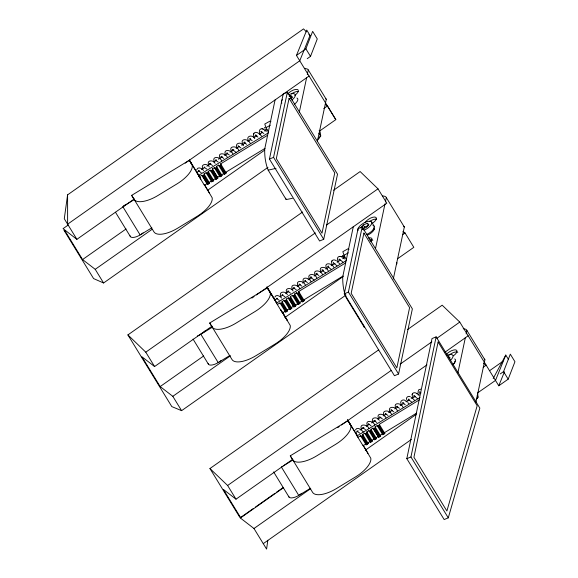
<?xml version="1.0" encoding="UTF-8"?>
<svg xmlns="http://www.w3.org/2000/svg" width="578" height="578" viewBox="0 0 578 578"><rect width="100%" height="100%" fill="white"/><g stroke="black" fill="none" stroke-linecap="round" stroke-linejoin="round"><path stroke-width="0.87" d="M253.634 133.742L253.605 135.534L254.616 137.643M331.685 261.386L331.649 263.185L332.661 265.288M412.259 394.196L412.23 395.995M306.485 31.869L303.537 28.9L67.59 194.858L64.288 218.744L76.896 239.335L134.363 198.919M267.816 540.257L266.595 549.1L253.98 528.509L240.137 517.823L253.402 508.488M318.196 139.06L320.761 135.866L320.089 131.863L319.193 130.404M396.819 263.936L396.876 262.672M476.127 399.434L478.057 397.231L477.681 393.632M307.279 74.627L308.262 69.952L307.771 69.208L304.613 68.276M406.811 458.665L432.012 338.556L436.137 336.858L479.841 408.111L448.282 517.852L444.157 519.55L406.811 458.665L410.936 456.967L436.137 336.858M275.07 99.943L264.688 149.153A266.603 108.924 -31.5 0 0 267.397 168.09L268.185 170.156L286.197 199.569L292.461 198.29M269.435 159.073L283.227 93.947L287.345 92.234L337.523 174.166L323.723 239.292L319.605 241.004L269.435 159.073L273.553 157.361L287.345 92.234M299.325 112.183L306.615 77.748L309.086 76.029M317.315 141.675L326.274 99.365L308.262 69.952M353.346 226.468L342.732 276.804A266.603 108.924 -31.5 0 0 345.442 295.741L346.229 297.8L364.241 327.213L363.454 325.147M344.278 293.79L358.071 228.664L362.189 226.959L412.367 308.883L398.567 374.009L394.449 375.722L344.278 293.79L348.397 292.078L362.189 226.959M375.483 248.728L385.006 203.774M385.382 202.011L386.314 197.604L385.822 196.86A18.864 7.709 -31.5 0 0 382.665 195.928M393.307 279.022L404.325 227.01L386.314 197.604M457.928 372.723L465.391 337.458M466.143 333.932L466.887 330.406L466.395 329.662A18.864 7.709 -31.5 0 0 463.238 328.738M475.954 402.057L484.899 359.819L466.887 330.406M196.679 169.881C197.539 166.226 202.221 168.335 203.622 170.467M319.583 131.047L335.804 119.639L296.471 55.43L305.878 48.819L312.64 31.371L317.271 38.936L310.509 56.377L307.229 58.689M500.273 373.915L503.554 371.611L510.316 354.162L514.947 361.727L508.185 379.168L498.778 385.786L459.763 322.076L442.17 305.191L407.519 329.561M296.471 55.43L306.745 30.07L310.025 35.431L299.751 60.791L67.619 224.192L67.59 194.858M508.582 359.661L505.772 355.073L495.498 380.432L477.717 392.809M498.778 385.786L504.413 371.878M253.699 133.597C255.772 130.202 259.984 134.139 261.545 136.112M331.75 261.249C332.502 259.334 335.175 259.695 336.439 260.866M412.324 394.051C413.024 392.245 415.531 392.455 416.803 393.517M253.489 134.089L253.858 133.236M331.534 261.74L331.909 260.88M412.107 394.55L412.482 393.69M274.817 297.164C276.074 293.899 280.251 296.182 281.667 298.111M355.391 429.974C357.153 426.145 361.814 429.916 363.324 432.069M493.186 378.525L505.772 355.073M290.907 98.65L292.381 96.909L290.799 95.688L289.181 96.36M360.795 227.862L363.244 224.972L367.283 223.296L368.865 224.517L366.416 227.414L362.377 229.09M362.572 229.387L364.537 227.075L368.569 225.398L367.283 223.296M201.932 175.257L207.076 183.66L204.417 185.278L199.273 176.875L201.932 175.257L202.351 175.965L203.131 175.69L204.446 174.693L204.02 173.978L206.1 172.721L206.519 173.429L207.986 172.728L208.593 172.165L208.174 171.456L210.248 170.192L215.811 179.303L216.591 179.028L217.892 178.046L212.321 168.928L214.395 167.663L219.965 176.781L220.738 176.5L222.039 175.517L221.62 174.802L223.693 173.544L224.112 174.253L224.885 173.971L226.186 172.988L225.767 172.28L265.056 148.351M210.248 170.192L210.667 170.9L211.447 170.626L212.74 169.643L212.321 168.928M214.395 167.663L214.821 168.379L215.594 168.097L216.894 167.114L216.468 166.399L218.549 165.135L224.112 174.253M218.549 165.135L218.968 165.85L219.741 165.568L221.042 164.586L220.623 163.877L267.614 135.259M202.351 175.965L207.502 184.368L208.983 183.66L209.59 183.096L209.171 182.381L211.245 181.124L211.664 181.832L213.13 181.131L213.737 180.567L213.318 179.859L215.392 178.595L215.811 179.303M293.443 306.239L291.363 307.503L291.789 308.219L290.488 309.201L289.715 309.483L289.289 308.768L287.215 310.032L287.634 310.74L286.32 311.737L285.546 312.019L285.127 311.304L282.469 312.922L277.324 304.519L279.976 302.901L280.402 303.616L281.876 302.908L282.49 302.337L282.071 301.629L284.145 300.365L284.564 301.08L285.344 300.798L286.637 299.816L286.218 299.101L288.292 297.836L293.862 306.954L294.636 306.672L295.936 305.69L295.517 304.982L297.591 303.717L298.01 304.425L299.476 303.725L300.083 303.161L299.664 302.453L301.738 301.189L302.157 301.897L303.631 301.203L304.238 300.639L303.811 299.924L343.108 276.002M288.292 297.836L288.718 298.551L290.185 297.851L290.792 297.287L290.366 296.572L292.446 295.315L298.01 304.425M292.446 295.315L292.865 296.023L294.332 295.322L294.939 294.758L294.52 294.05L296.593 292.786L302.157 301.897M296.593 292.786L297.013 293.494L298.479 292.8L299.086 292.237L298.667 291.522L345.666 262.903M374.436 439.764L374.017 439.049L371.943 440.313L372.362 441.028L371.755 441.592L370.288 442.286L369.862 441.578L367.789 442.842L368.215 443.55L366.893 444.547L366.12 444.829L365.701 444.114L363.042 445.732L357.898 437.329L360.556 435.711L360.975 436.426L362.449 435.718L363.063 435.147L362.644 434.439L364.718 433.175L365.144 433.883L366.611 433.182L367.218 432.626L366.792 431.911L368.872 430.646L374.436 439.764L375.902 439.063L376.509 438.5L376.09 437.784L378.164 436.52L373.02 428.117L370.946 429.382L371.365 430.097L370.758 430.661L369.291 431.361L368.872 430.646M373.02 428.117L373.439 428.833L374.905 428.132L375.512 427.568L375.093 426.86L377.167 425.596L382.737 434.707L384.811 433.442L384.384 432.734L416.745 413.032M377.167 425.596L377.586 426.304L378.366 426.029L379.667 425.04L379.24 424.331L419.303 399.933M373.439 428.833L378.583 437.235L380.049 436.535L380.664 435.971L380.237 435.263L382.311 433.999L382.737 434.707M205.407 330.616A9.515 3.887 -31.5 0 1 203.781 332.162L199.699 334.886A9.515 3.887 -31.5 0 1 197.517 335.869M282.483 466.374L281.392 467.038L298.754 495.389L310.502 488.273M125.108 204.988L123.858 205.92L134.269 199.598M250.671 138.417L249.479 138.807L252.196 140.721M328.723 266.061L327.531 266.458L331.223 269.413M68.211 225.023L63.053 228.65L76.896 239.335M185.191 163.162L306.615 77.748M267.982 167.345L103.578 282.982L93.593 278.589L64.006 230.275L65.206 231.2L82.575 259.558L126.069 228.967M82.575 259.558L95.218 269.319L151.985 229.394M207.278 190.502L264.782 150.049M323.767 108.57L327.451 105.976L335.804 119.639M346.005 295.026L181.6 410.662L171.803 406.594L127.904 334.908L302.626 212.01M333.593 190.227L360.137 171.558L377.998 188.825L386.812 203.203L256.321 294.99M127.904 334.908L145.772 352.175L315.335 232.905M326.389 225.124L377.998 188.825M181.6 410.662L172.815 396.327L160.171 386.566L141.935 356.785L154.579 366.546L212.083 326.1M251.9 298.096L254.11 296.543M160.171 386.566L203.666 355.969M337.111 262.109L338.585 261.075M343.007 257.961L344.481 256.928M172.815 396.327L230.319 355.875M284.875 317.503L343.122 276.537M402.837 234.538L405.048 232.977L413.826 247.319L397.606 258.727M283.487 487.709L240.73 517.78L239.53 516.855L209.944 468.541L378.771 349.791M209.944 468.541L227.616 485.491L391.284 370.368M400.128 364.147L431.831 341.851M436.99 338.224L459.763 322.076M240.73 517.78L223.361 489.421L236.005 499.182L292.779 459.25M337.747 427.619L339.221 426.586M341.432 425.025L426.954 364.877M444.648 352.428L468.158 335.775M255.613 506.935L274.781 493.453M276.255 492.413L282.888 487.753M405.872 401.623L407.345 400.59M411.03 397.996L413.248 396.443M416.933 393.849L418.407 392.809M253.98 528.509L310.74 488.583M365.282 450.219L416.146 414.448M483.215 367.268L486.163 365.195L483.396 363.056M489.624 370.664L502.896 361.329M263.257 543.652L411.392 439.461M358.122 430.834L356.929 431.152L359.783 433.132M244.891 142.051L243.714 142.347L246.633 144.298M322.936 269.695L321.765 269.991L325.616 272.924M403.509 402.505L402.339 402.801L405.257 404.752M189.302 160.265L192.228 165.214A22.961 9.378 -31.5 0 1 177.07 183.847L157.989 195.465A22.6 9.234 -31.5 0 1 133.988 199.273L131.668 195.357L189.302 160.265L199.034 176.167M198.991 175.835L196.823 172.331L199.135 170.922M201.455 169.513L204.533 167.642M206.852 166.233L210.703 163.892M213.788 162.013L216.107 160.605M218.419 159.203L222.277 156.855M224.589 155.453L227.674 153.575M229.986 152.166L233.844 149.825M236.156 148.416L239.241 146.545M241.553 145.136L245.412 142.795M247.724 141.386L250.809 139.508M253.894 137.636L256.979 135.758M259.291 134.356L262.376 132.478M264.688 131.069L267 129.667M268.351 132.868L198.435 175.452L199.273 176.875M217.465 177.33L219.539 176.066L219.965 176.781M130.043 235.831A9.515 3.887 -31.5 0 0 139.016 235.6L151.877 227.811M267.347 287.909L270.28 292.865A22.961 9.378 -31.5 0 1 255.122 311.491L236.041 323.116A22.6 9.234 -31.5 0 1 212.032 326.917L209.72 323.001L267.347 287.909L276.624 303.053M201.91 333.564L212.314 327.242M276.84 303.255L274.868 299.975L277.187 298.566M280.272 296.695L282.584 295.286M285.669 293.414L288.754 291.536M291.839 289.665L294.151 288.256M297.236 286.377L300.322 284.506M302.634 283.097L305.719 281.226L307.402 282.656M308.031 279.817L311.889 277.469M314.201 276.067L317.286 274.189M320.371 272.317L323.456 270.439M325.768 269.03L328.853 267.159M331.165 265.75L335.023 263.409M337.335 262L340.42 260.129M342.74 258.72L344.278 257.781M346.403 260.519L276.479 303.096L277.324 304.519M208.094 363.475A9.515 3.887 -31.5 0 0 217.061 363.244L229.921 355.463M347.92 420.719L350.853 425.675A22.961 9.378 -31.5 0 1 335.695 444.301L316.614 455.919A22.6 9.234 -31.5 0 1 292.613 459.727L290.293 455.811L347.92 420.719L357.616 436.469M283.227 465.926L292.887 460.052M357.414 436.065L355.448 432.785L357.76 431.376M360.072 429.974L363.93 427.626M366.242 426.224L369.328 424.346L371.148 425.972M371.64 422.937L375.498 420.596M377.81 419.187L380.895 417.316M383.207 415.907L386.292 414.029M388.611 412.627L392.462 410.279M394.774 408.877L397.859 406.999M400.178 405.59L404.029 403.249M406.348 401.84L409.426 399.969M411.746 398.56L415.596 396.219M417.916 394.81L421.001 392.932M420.062 397.541L357.052 435.906L357.898 437.329M123.786 205.978L122.774 206.584L140.129 234.935M298.754 495.389L297.641 496.054A9.515 3.887 -31.5 0 1 288.668 496.285M216.418 159.831L215.218 160.055L218.159 162.035M294.462 287.483L293.27 287.7L296.211 289.686M317.192 273.3L315.985 273.517L318.875 275.533M268.351 131.957L265.981 127.637L270.302 125.216M346.395 259.609L344.026 255.281L348.346 252.861M261.964 131.416L260.801 131.553L263.871 133.496M311.426 276.898L310.22 277.021L314.179 280.048M210.746 163.372L209.539 163.487L212.523 165.518M288.79 291.023L287.591 291.139L290.575 293.162M256.04 134.949L255.209 135.136L257.925 137.094M227.45 152.953L226.627 153.134L229.35 155.005M305.495 280.597L304.678 280.785L305.69 281.248M204.843 167.071L204.034 167.223L206.888 169.144M282.895 294.722L282.078 294.874L284.932 296.789M363.468 427.525L362.659 427.684L365.506 429.599M408.949 399.123L408.104 399.261L411.796 402.216M290.467 98.462L292.085 97.79L290.799 95.688M199.143 170.618L198.305 170.698L201.158 172.678M277.194 298.262L276.356 298.349L279.203 300.322M221.764 156.349L220.919 156.414L223.787 158.466M276.024 168.357L268.185 170.156M374.667 420.509L373.843 420.509L376.784 422.489M397.397 406.327L396.566 406.32L399.449 408.343M339.64 259.269L338.845 259.204L339.785 259.435L342.891 262.145M333.701 262.788L333.253 262.78L336.952 265.786M232.992 149.449L232.175 149.377L236.135 152.404M391.617 409.903L390.8 409.831L393.791 411.839M299.411 284.145L298.963 284.065L301.839 286.117M368.981 424.028L368.164 423.949L369.277 424.389M262.361 128.786C259.276 128.078 258.431 132.268 260.36 134.096M340.406 256.437C338.029 255.779 336.483 258.785 337.827 260.656M420.618 389.153L418.58 389.912L417.981 392.216M414.216 395.598L413.826 395.59L417.526 398.596M385.642 413.602L385.251 413.588L387.975 415.466M379.919 416.919L379.544 416.875L382.412 418.927M238.317 145.938L237.941 145.866L240.824 147.881M262.795 128.894L266.4 131.314M340.839 256.545L342.335 257.268M419.787 392.101L419.426 392.014L420.033 392.166M262 128.699L263.12 128.981M340.045 256.35L341.165 256.625M410.301 396.71C408.436 395.547 405.734 397.353 406.551 399.55M270.945 121.727L269.825 121.207L264.789 124.032L265.981 127.637M348.996 249.371L347.877 248.858L342.833 251.683L344.026 255.281M405.597 400.771C403.213 398.358 399.087 401.349 401.269 404.275M343.216 256.213L342.754 255.852L343.057 256.271M327.451 105.976L325.313 104.329M402.938 231.352L405.048 232.977M450.103 357.811L448.521 356.59L449.807 358.692M343.361 258.012L344.452 258.958M379.291 420.307C377.622 416.42 370.238 417.186 372.832 421.954M215.103 163.372C213.463 159.607 206.187 160.034 208.651 164.875M418.031 394.442L419.101 395.431M412.237 398.011L414.433 400.186M293.147 291.016C291.507 287.252 284.239 287.678 286.695 292.519M243.345 145.714C241.127 140.837 233.483 143.611 237.58 148.329M209.359 166.955C207.697 163.141 200.328 163.726 202.734 168.53M287.403 294.599C285.742 290.785 278.372 291.37 280.778 296.182M254.79 138.633C252.694 133.915 244.797 136.242 248.894 141.162M308.847 34.239L310.025 35.431M369.031 428.5C367.586 424.476 359.039 423.074 361.351 428.984M250.209 143.207C248.041 138.156 238.945 138.344 243.215 144.868M232.97 153.972C231.554 149.969 222.985 148.517 225.341 154.434M328.253 270.851C326.946 266.574 318.001 265.569 320.696 271.465M311.015 281.616C309.606 277.621 301.037 276.161 303.392 282.086M407.736 402.519L408.827 403.661M391.595 414.426C389.782 409.325 380.338 409.918 384.558 415.994M221.742 160.98C220.471 156.725 211.599 155.655 214.207 161.493M299.787 288.624C298.515 284.376 289.643 283.307 292.251 289.144M238.779 150.352C237.067 145.129 227.537 145.858 231.836 151.862M316.823 278.004C315.111 272.773 305.581 273.51 309.887 279.514M397.397 410.814C395.684 405.583 386.162 406.32 390.461 412.324M333.86 267.376C331.909 262.564 322.748 262.123 326.938 268.813M374.768 424.946C373.496 420.842 364.812 419.455 367.276 425.329M338.527 262.622L339.589 263.756M322.452 274.499C321.238 270.237 312.409 269.066 315.039 274.911M403.025 407.309C401.818 403.047 392.982 401.876 395.612 407.714M227.364 157.454C226.157 153.033 217.046 151.949 219.965 157.931M305.408 285.099C303.269 279.846 294.101 280.034 298.616 286.652M385.981 417.908C384.782 413.487 375.664 412.403 378.583 418.385M196.823 172.331L197.257 173.01M274.868 299.975L275.309 300.654M325.782 98.621L326.274 99.365M403.827 226.265L404.325 227.01M484.407 359.075L484.899 359.819M200.039 177.648L200.479 178.327L200.161 177.786M410.936 456.967L448.282 517.852M203.832 175.264L208.983 183.66M281.876 302.908L287.028 311.304M362.449 435.718L367.608 444.114M305.878 48.819L310.509 56.377M503.554 371.611L508.185 379.168M318.897 133.345L320.689 136.271M371.567 221.974L374.139 226.179M477.161 395.764L478.057 397.231M363.244 224.972L364.537 227.075M273.553 157.361L323.723 239.292M348.397 292.078L398.567 374.009M220.623 163.877L226.186 172.988M298.667 291.522L304.238 300.639M379.24 424.331L384.811 433.442M220.435 165.149L225.579 173.552M298.479 292.8L303.631 301.203M219.741 165.568L224.885 173.971M379.052 425.603L384.204 434.006M297.793 293.219L302.937 301.622M378.366 426.029L383.51 434.432M216.468 166.399L222.039 175.517M294.52 294.05L300.083 303.161M375.093 426.86L380.664 435.971M216.288 167.678L221.432 176.08M294.332 295.322L299.476 303.725M374.905 428.132L380.049 436.535M215.594 168.097L220.738 176.5M293.638 295.748L298.79 304.151M374.212 428.551L379.363 436.954M212.74 169.643L217.892 178.046M290.366 296.572L295.936 305.69M212.133 170.207L217.285 178.609M370.946 429.382L376.509 438.5M290.185 297.851L295.329 306.253M211.447 170.626L216.591 179.028M370.758 430.661L375.902 439.063M289.491 298.27L294.636 306.672M370.065 431.08L375.209 439.482M288.718 298.551L293.862 306.954M208.174 171.456L213.737 180.567M286.218 299.101L291.789 308.219M366.792 431.911L372.362 441.028M207.986 172.728L213.13 181.131M286.031 300.379L291.182 308.782M207.292 173.154L212.444 181.557M366.611 433.182L371.755 441.592M285.344 300.798L290.488 309.201M206.1 172.721L211.664 181.832M365.917 433.608L371.062 442.011M284.145 300.365L289.715 309.483M364.718 433.175L370.288 442.286M204.02 173.978L209.59 183.096M282.071 301.629L287.634 310.74M362.644 434.439L368.215 443.55M203.131 175.69L208.275 184.093M281.175 303.334L286.32 311.737M361.749 436.144L366.893 444.547M279.976 302.901L285.546 312.019M360.556 435.711L366.12 444.829M189.454 160.149L199.309 176.247M204.475 184.678L209.315 192.871L204.157 184.44M267.036 287.035L275.482 300.827M282.519 312.33L287.367 320.523L280.792 309.786M199.93 177.54L200.891 179.194M276.573 302.894L266.964 286.977M280.792 309.873L290.221 325.428A22.961 9.378 -31.5 0 1 275.063 344.055L255.982 355.672A22.6 9.234 -31.5 0 1 231.973 359.48L209.72 323.001M347.609 419.838L357.464 435.935M363.1 445.132L367.94 453.333L363.244 445.667M131.668 195.357L153.929 231.836A22.6 9.234 -31.5 0 0 177.93 228.028L197.011 216.41A22.961 9.378 -31.5 0 0 212.169 197.777L209.243 192.828M290.293 455.811L312.554 492.29A22.6 9.234 -31.5 0 0 336.555 488.482L355.636 476.864A22.961 9.378 -31.5 0 0 370.794 458.238L367.861 453.282M200.819 334.229L218.181 362.579M115.47 212.22L130.491 236.742M193.052 339.098L208.542 364.393M273.625 471.908L289.116 497.203M95.218 269.319L103.578 282.982M145.772 352.175L154.579 366.546M227.616 485.491L236.005 499.182M198.044 174.281L198.507 175.047M198.789 175.604L199.258 176.369M356.662 434.735L357.609 436.289M264.991 128.836L265.461 129.624M378.164 436.52L378.583 437.235M207.076 183.66L207.502 184.368M347.537 419.787L350.571 424.967M189.346 160.07L191.954 164.513M342.646 255.751L343.036 256.48M285.669 198.189L286.197 199.569M264.413 127.398L264.449 127.767M365 222.703A6.748 2.76 -31.5 0 1 374.667 217.017A6.748 2.76 -31.5 0 1 372.803 223.029M368.331 238.057A6.748 2.76 -31.5 0 1 370.823 241.655M373.764 227.797A6.748 2.76 -31.5 0 1 367.565 235.101M369.479 221.569A6.748 2.76 -31.5 0 1 376.466 219.17M373.164 229.524A6.748 2.76 -31.5 0 1 374.262 229.567M369.617 240.152A6.748 2.76 -31.5 0 1 372.846 240.289M221.15 360.528A9.515 3.887 -31.5 0 1 219.199 361.98M358.093 230.412A7.955 3.251 -31.5 0 1 363.873 222.992A7.955 3.251 -31.5 0 1 371.82 222.812A7.955 3.251 -31.5 0 1 363.967 230.275M373.843 225.868A7.955 3.251 -31.5 0 1 366.539 234.48M372.918 225.478A7.955 3.251 -31.5 0 1 373.431 225.63M301.723 493.337A9.515 3.887 -31.5 0 1 299.772 494.79M454.749 361.199A6.748 2.76 -31.5 0 1 453.6 364.068M446.346 354.437A6.748 2.76 -31.5 0 1 455.753 349.885A6.748 2.76 -31.5 0 1 453.383 355.838M448.716 355.434A6.748 2.76 -31.5 0 1 457.827 352.313M296.94 98.022A7.955 3.251 -31.5 0 1 294.448 104.278M289.21 94.503A7.955 3.251 -31.5 0 1 295.185 94.554A7.955 3.251 -31.5 0 1 291.876 100.073M281.905 103.115A7.955 3.251 -31.5 0 1 282.266 99.676M320.075 136.531A8.345 3.41 -31.5 0 1 318.008 139.211M291.428 93.918A6.748 2.76 -31.5 0 1 298.421 91.526M287.721 93.976A6.748 2.76 -31.5 0 1 297.135 89.424A6.748 2.76 -31.5 0 1 294.758 95.377M143.098 232.876A9.515 3.887 -31.5 0 1 141.155 234.336M454.669 358.924A7.955 3.251 -31.5 0 1 452.935 364.545M446.931 355.405A7.955 3.251 -31.5 0 1 452.805 355.268A7.955 3.251 -31.5 0 1 450.363 360.34M477.442 397.491A8.345 3.41 -31.5 0 1 476.619 398.798M438.102 342.024L413.927 457.249L446.895 511.003L477.175 405.734L438.102 342.024M289.087 98.339L276.32 158.618L321.989 233.194L334.756 172.916L289.087 98.339M363.93 233.057L351.164 293.335L396.833 367.911L409.6 307.633L363.93 233.057"/></g></svg>
